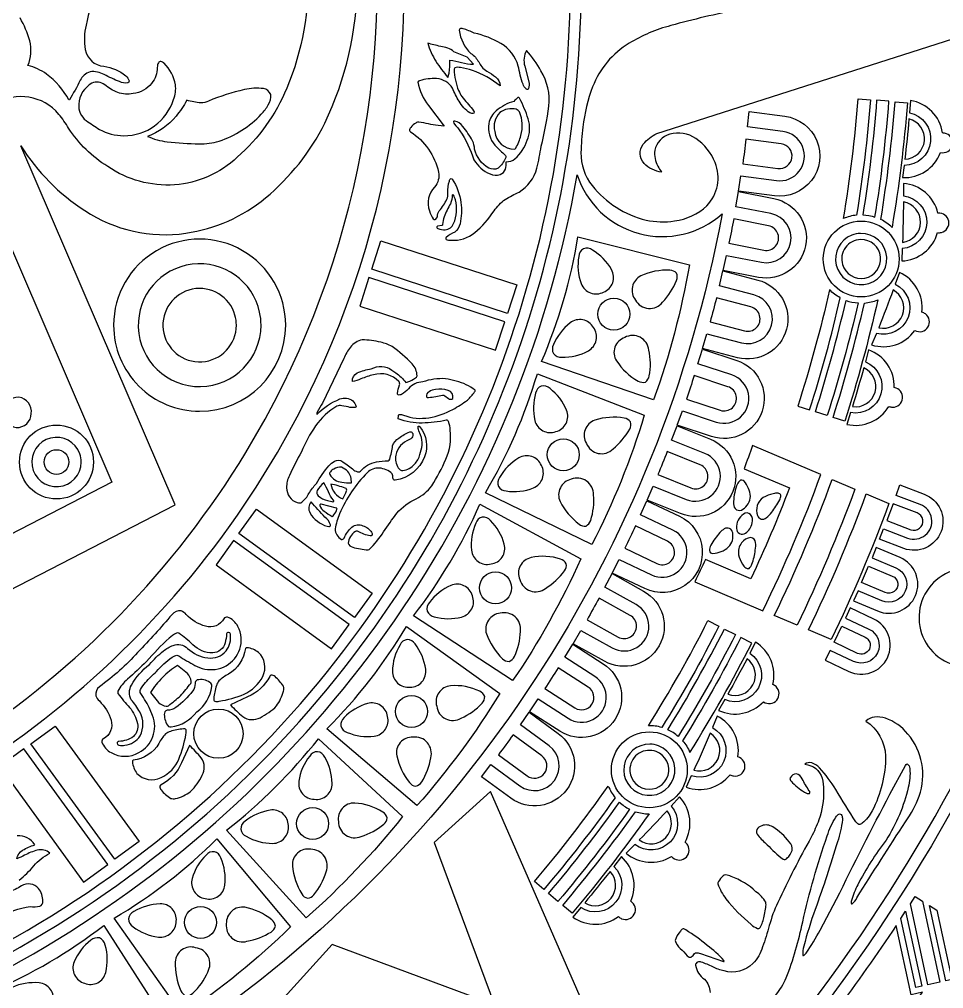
# Model space of a CAD drawing. Extents: x 0.3 to 22.9, y 0.3 to 22.9.
# Drawn here: x 14.371 to 19.057, y 6.487 to 11.402 of the extents above; entities that cross this region are included whole.
import ezdxf

# ---------------------------------------------------------------- set-up
doc = ezdxf.new("R2010")
doc.units = 0
doc.layers.get('0').update_dxf_attribs({"linetype": 'CONTINUOUS'})

msp = doc.modelspace()

# ---------------------------------------------------------------- linework, layer by layer
for points in [[(18.5954, 19.3653, -0.143763), (21.6778, 14.3855, -0.10076), (21.9626, 10.1906, -0.1467), (19.4801, 4.7136, -0.093155), (16.4335, 2.309, -0.142562), (16.3614, 2.2274, -0.193525), (16.3287, 2.1464, -0.051441), (16.2987, 2.121, -0.066621), (16.2842, 2.0441, -0.260987), (16.2061, 1.9742, -0.057372), (16.1421, 1.9675, -0.084149), (16.0935, 1.8105, -0.191144), (15.9667, 1.6981), (16.0993, 1.3986, 0.184586), (21.7462, 7.0046, 0.109103), (22.7293, 11.7434, 0.195614), (19.4611, 19.4742, 0.012746), (19.0472, 19.8667), (18.5954, 19.3653)], [(14.1734, 19.799, -0.166341), (18.6684, 16.4808, -0.161318), (20.1869, 11.2681, -0.187111), (17.721, 5.5541, -0.057832), (16.1693, 4.3047), (16.136, 4.3576, 0.169929), (19.6456, 8.7462, 0.124474), (20.0256, 12.931, 0.158038), (17.6225, 17.6357, 0.12047), (14.1547, 19.7394), (14.1734, 19.799)], [(19.4623, 18.5618, 0.026822), (18.6659, 19.3689), (19.0509, 19.7961, -0.135351), (22.1922, 14.8536, -0.108341), (22.58, 10.0918, -0.151917), (19.7872, 4.1189, -0.102753), (16.1248, 1.4647), (16.0322, 1.6738, 0.149793), (16.15, 1.8122, 0.05182), (16.1837, 1.9198, 0.239739), (16.3162, 1.9955, 0.106319), (16.3465, 2.0946, 0.184726), (16.4089, 2.1998, 0.10006), (16.4698, 2.2716, 0.178747), (21.3492, 7.6664, 0.105118), (22.0969, 12.0133, 0.173398), (19.4623, 18.5618)], [(8.1103, 7.1588, 0.180797), (11.8775, 5.9649, 0.210089), (15.9339, 8.0072, 0.187015), (17.2127, 11.8798, 0.210088), (15.1704, 15.9362, 0.187015), (11.2978, 17.215, 0.209947), (7.2414, 15.1727, 0.173766), (5.9552, 11.5899, 0.230574), (8.1103, 7.1588)], [(8.1447, 7.2027, 0.180797), (11.8746, 6.0205, 0.210158), (15.8909, 8.0427, 0.193671), (17.148, 12.019, 0.203487), (15.1349, 15.8932, 0.193671), (11.1586, 17.1503, 0.203277), (7.2844, 15.1372, 0.173766), (6.011, 11.5899, 0.230574), (8.1447, 7.2027)], [(6.8523, 11.5899, 0.255673), (9.0354, 7.6006, 0.169311), (12.0718, 6.8791, 0.222149), (15.5143, 8.9424, 0.175528), (16.2985, 12.0741, 0.222149), (14.2352, 15.5166, 0.175528), (11.1035, 16.3008, 0.221844), (7.661, 14.2375, 0.149992), (6.8523, 11.5899)], [(9.2037, 7.6581, 0.169722), (12.1732, 7.0295, 0.22833), (15.5195, 9.206, 0.169722), (16.1481, 12.1755, 0.22833), (13.9716, 15.5218, 0.169722), (11.0021, 16.1504, 0.227956), (7.6558, 13.9739, 0.136829), (6.9902, 11.5899, 0.262297), (9.2037, 7.6581)], [(15.834, 11.6535, -0.11007), (15.7272, 11.0525, -0.112709), (15.4761, 10.7023, -0.172282), (15.1585, 10.5624, -0.167722), (14.8192, 10.6553, -0.108919), (14.6208, 10.85, 0.040564), (14.5715, 10.92, 0.86531), (14.1497, 10.6613), (14.8402, 9.0554), (13.2312, 8.2254), (12.668, 9.5538, 0.707001), (12.4378, 9.4562), (13.1063, 7.8797), (15.162, 8.94)], [(18.0176, 11.451, 0.018835), (17.6741, 11.37, 0.073503), (17.4628, 11.2803, 0.165882), (17.2777, 11.0598, 0.059596), (17.2283, 10.8558, 0.029861), (17.2187, 10.7262, 0.17441), (17.2753, 10.5584, 0.162149), (17.5486, 10.3833, 0.087752), (17.6928, 10.3793, 0.157107), (17.8569, 10.4568, 0.299238), (17.8982, 10.675, 0.155051), (17.8008, 10.7981, 0.214321), (17.6688, 10.8187, 0.282944), (17.5929, 10.7375, 0.149503), (17.6082, 10.6572, 0.041468), (17.6274, 10.6272, -0.174867), (17.5385, 10.6711, -0.369593), (17.5345, 10.7686, -0.119941), (17.6038, 10.8229), (20.0237, 11.5995)], [(15.162, 8.94), (14.3794, 10.76, 0.110998), (14.7041, 10.432, 0.184761), (15.2155, 10.3172, 0.137057), (15.6188, 10.496, 0.104635), (15.9198, 10.8752, 0.109898), (16.0853, 11.5911, 0.117347)], [(14.7621, 11.5653, 0.023008), (14.7092, 11.3721, 0.100718), (14.7057, 11.2493, 0.341978), (14.7997, 11.1635)], [(14.7997, 11.1635, -0.148146), (14.9103, 11.1155, -0.169255), (14.9279, 11.0893, -0.383886), (14.9213, 11.0796, -0.15122), (14.8792, 11.0859, -0.030183), (14.8017, 11.1219, 0.15339), (14.7295, 11.1359, 0.199359), (14.6799, 11.0927, -0.022691), (14.625, 10.9937), (14.6221, 10.9938, 0.110253), (14.5089, 11.1241, 0.103181), (14.4147, 11.1673, 0.16824), (14.4236, 11.2927, 0.065761), (14.3753, 11.4086, 0.137367)], [(17.0555, 10.9613, 0.171319), (17.0152, 11.1404, 0.064131), (16.942, 11.2435, 0.184986), (16.9334, 11.164), (16.9544, 11.0842, -0.103046), (16.9525, 11.0508, -0.749057), (16.9403, 11.0488, -0.10917), (16.925, 11.0727, -0.046714), (16.9008, 11.1651, 0.194945), (16.8131, 11.2786, 0.074981), (16.6775, 11.3324, 0.024713), (16.6209, 11.3544, 0.226267), (16.6044, 11.3535, 0.233355), (16.6019, 11.3468, 0.181456), (16.6608, 11.2288, -0.067055), (16.6836, 11.2091, -0.015453), (16.7156, 11.1615, 0.11005), (16.7417, 11.1389, -0.039963), (16.7861, 11.1099, -0.234554), (16.8081, 11.0648, 0.088647), (16.668, 11.1425, 0.044036), (16.608, 11.1572, 0.143171), (16.5798, 11.1556, 0.284701), (16.5755, 11.1483, 0.093947), (16.5984, 11.0405, 0.049103), (16.615, 11.0099, 0.008898), (16.6691, 10.9461), (16.6745, 10.9378, -0.322795), (16.676, 10.9259, -0.245688), (16.6552, 10.9275, -0.108983), (16.6006, 10.9861, -0.032109), (16.567, 11.0521, 0.245933), (16.4867, 11.1011, 0.094256), (16.4006, 11.0904, 0.297563), (16.391, 11.0832, 0.112101), (16.4451, 10.9646), (16.5245, 10.8604), (16.494, 10.8628, -0.008443), (16.3969, 10.881, 0.141007), (16.3818, 10.876, 0.096883), (16.3555, 10.8535, 0.20903), (16.3498, 10.8376, 0.203571), (16.3542, 10.8316, -0.196829), (16.496, 10.6273, -0.237642), (16.4767, 10.5515, 0.306565), (16.4515, 10.4302, 0.088319), (16.4697, 10.3893, 0.620411), (16.486, 10.3927), (16.4909, 10.4011, -0.131546), (16.5003, 10.4313, 0.060717), (16.5387, 10.4897, 0.162154), (16.5431, 10.5214, -0.085754), (16.5513, 10.5818, -0.246408), (16.5603, 10.5947, -0.264885), (16.5657, 10.5911, -0.116361), (16.6095, 10.4724, -0.096005), (16.6054, 10.3651, -0.171118), (16.5783, 10.3228, 0.077127), (16.5355, 10.2956, 0.50221), (16.5352, 10.2858, 0.135461), (16.5596, 10.2817, 0.188116), (16.6804, 10.32, 0.064452), (16.778, 10.4301, -0.085764), (16.8348, 10.4889, -0.032478), (16.9051, 10.5258, 0.193581), (16.9948, 10.6471, 0.028881), (17.0168, 10.7578, 0.030229), (17.0555, 10.9613)], [(16.4831, 11.189, 0.030832), (16.5438, 11.1072), (16.5497, 11.1292, 0.05692), (16.5543, 11.1948, -0.027774), (16.6136, 11.1823, 0.059914), (16.6733, 11.1736), (16.6416, 11.2107, -0.032028), (16.5739, 11.2376, 0.100629), (16.5428, 11.2562, 0.010825), (16.4723, 11.2719, -0.057723), (16.4422, 11.2817, 0.079711), (16.4831, 11.189)], [(15.0888, 11.1876, 0.327244), (15.0765, 11.1818, 0.106558), (15.0705, 11.1581, -0.175188), (15.0421, 11.077, -0.193715), (14.9484, 11.0252, -0.128209), (14.8701, 11.0302, -0.064583), (14.8041, 11.0699, 0.281941), (14.7393, 11.0778, 0.261868), (14.6725, 10.972, 0.267491), (14.71, 10.8885, 0.01805), (14.7779, 10.8437, 0.12545), (14.9006, 10.8117, 0.329083), (15.1528, 10.9956, 0.127771), (15.1629, 11.0699, 0.162711), (15.1051, 11.1789, 0.13571), (15.0888, 11.1876)], [(15.6329, 10.9676, 0.181445), (15.6455, 11.0205, 0.275375), (15.6089, 11.0505, 0.084585), (15.5125, 11.0454, 0.044426), (15.3309, 10.9872, -0.136042), (15.2914, 10.9777, -0.014635), (15.22, 10.9911, -0.045894), (15.1657, 10.9106, -0.137106), (15.0206, 10.8084, 0.069494), (15.1205, 10.7811, 0.02234), (15.2831, 10.7699, 0.08321), (15.3838, 10.7845, 0.125197), (15.5978, 10.9202, 0.059589), (15.6329, 10.9676)], [(16.6761, 10.69, 0.176332), (16.7578, 10.6183, 0.221186), (16.8089, 10.6152, 0.197419), (16.836, 10.6413, 0.086199), (16.8398, 10.6799, 0.199449), (16.8841, 10.6949, 0.133908), (16.9458, 10.7883, 0.1866), (16.9506, 10.8968, 0.048218), (16.907, 11.002, 0.388488), (16.8978, 11.0052, 0.057217), (16.8786, 10.9859, 0.108995), (16.7891, 10.9379, 0.163845), (16.751, 10.8738, 0.209711), (16.7818, 10.7634, 0.027783), (16.8368, 10.712, -0.264903), (16.8359, 10.698, -0.103967), (16.7987, 10.6475, -0.266004), (16.7513, 10.6476, -0.203214), (16.6787, 10.7434, 0.1061), (16.6691, 10.7855, 0.041979), (16.6193, 10.8586, 0.211495), (16.5788, 10.8855, 0.423233), (16.572, 10.8818, 0.208657), (16.5773, 10.8696, -0.058744), (16.6046, 10.837, -0.063429), (16.6761, 10.69)], [(18.6157, 10.4089, 0.077051), (18.5495, 10.3914, 0.022054), (18.6242, 10.9991), (18.6866, 10.9941, -0.021074), (18.6157, 10.4089)], [(18.78, 10.9866), (18.7177, 10.9916, -0.020903), (18.6476, 10.41, -0.070222), (18.7092, 10.399, 0.02092), (18.78, 10.9866)], [(18.7955, 10.3466, 0.074031), (18.7388, 10.3869, 0.021188), (18.8112, 10.9842), (18.8736, 10.9792, -0.022241), (18.7955, 10.3466)], [(18.8566, 10.6614), (18.8486, 10.5991, 0.323934), (19.0414, 10.7267, 0.394068), (19.1007, 10.7605, 0.391967), (19.0711, 10.822, 0.100892), (19.0518, 10.8254, 0.324481), (18.8895, 10.9905), (18.8844, 10.9279, -0.902813), (18.8566, 10.6614)], [(16.8885, 10.7484, 0.057015), (16.9145, 10.8134, 0.163777), (16.9077, 10.9319, 0.176701), (16.8904, 10.9456, 0.226929), (16.807, 10.9285, 0.254814), (16.7811, 10.8328, 0.378211), (16.8814, 10.7436, 0.308831), (16.8885, 10.7484)], [(18.2422, 10.8331), (18.0625, 10.8568), (18.0709, 10.9341), (18.2524, 10.9102, -1), (18.1991, 10.5067), (18.0177, 10.5307), (18.0298, 10.6075), (18.2093, 10.5838, 1.000002), (18.2422, 10.8331)], [(18.8816, 10.8965, -0.00713), (18.8604, 10.6927, 0.870744), (18.8816, 10.8965)], [(18.234, 10.7708), (18.0552, 10.7944, -0.004841), (18.0388, 10.6697), (18.2175, 10.6461, 0.999994), (18.234, 10.7708)], [(12.563, 5.9782, 0.203761), (16.3141, 8.412, 0.105877), (17.1992, 10.6135, 0.541535), (17.934, 10.4155, -0.20063), (15.1992, 6.2414, -0.040231), (14.2982, 5.7322, 0.172832), (14.1945, 5.8955, 0.589399), (13.8388, 5.7363, 0.088153), (13.8498, 5.6154, 0.155303), (13.2452, 5.6014, 0.212616), (13.2641, 5.8346, 0.23538), (13.1508, 5.9542, 0.255777), (13.018, 5.9351, 0.115458), (12.9363, 5.8356, 0.066547), (12.8768, 5.6505, 0.036308), (12.8552, 5.4472, 0.070509), (12.8148, 5.741, 0.092113), (12.742, 5.8868, 0.229801), (12.563, 5.9782)], [(18.8533, 10.5071, -0.902814), (18.8477, 10.2392), (18.845, 10.1764, 0.32448), (19.0266, 10.32, 0.099067), (19.0461, 10.321, 0.933019), (19.0286, 10.4192, 0.323933), (18.8532, 10.5699), (18.8533, 10.5071)], [(18.1335, 10.1697, 1), (18.182, 10.4164), (18.0041, 10.4514), (18.0173, 10.528), (18.197, 10.4927, -0.999999), (18.1185, 10.0934), (17.9389, 10.1287), (17.9558, 10.2046), (18.1335, 10.1697)], [(16.5829, 10.486, 0.0775), (16.5716, 10.51, 0.895843), (16.5658, 10.5103, -0.077236), (16.5575, 10.4667, 0.038027), (16.5248, 10.3995, 0.091496), (16.5173, 10.3617, -0.311326), (16.5136, 10.3558), (16.4908, 10.3532, 0.684089), (16.4936, 10.3406, 0.08725), (16.5303, 10.3348, 0.317049), (16.5729, 10.366, 0.160306), (16.5829, 10.486)], [(18.8489, 10.2707, 0.870743), (18.8532, 10.4755, -0.00713), (18.8489, 10.2707)], [(17.9688, 10.2661), (18.1456, 10.2314, 1.000001), (18.1699, 10.3547), (17.9929, 10.3895, -0.004845), (17.9688, 10.2661)], [(14.8491, 9.8508, 0.414311), (15.2853, 9.4145, 0.413922), (15.7215, 9.8508, 1.000333), (14.8491, 9.8508)], [(17.2035, 10.2981), (17.768, 10.1571, -0.044201), (17.5869, 9.4729), (17.0185, 9.6666, 0.061342), (17.2035, 10.2981)], [(18.592, 10.3075, 0.375589), (18.513, 10.1558, 0.375351), (18.6529, 10.0573, 0.40279), (18.769, 10.195, 0.402349), (18.6359, 10.3164, 0.086855), (18.592, 10.3075)], [(18.6367, 10.2851, 0.494782), (18.5448, 10.158, 0.382319), (18.6573, 10.0895, 0.924562), (18.6367, 10.2851)], [(17.2766, 10.2317, 0.257338), (17.2314, 10.2382, 0.257327), (17.2072, 10.1995, 0.133431), (17.2203, 10.0614, 0.451871), (17.3333, 10.0187, 0.45848), (17.3736, 10.1326, 0.127865), (17.2766, 10.2317)], [(15.5965, 9.8509, 0.053801), (15.5895, 9.9169, 0.387845), (15.2472, 10.1598, 0.387631), (14.9742, 9.8409, 0.984573), (15.5965, 9.8509)], [(17.5221, 10.1008, 0.473755), (17.4947, 9.9782, 0.537075), (17.632, 9.9676, 0.094394), (17.7032, 10.0776, 0.199709), (17.7029, 10.1145, 0.18785), (17.6692, 10.1296, 0.121488), (17.5221, 10.1008)], [(18.0318, 9.7611, 1), (18.0957, 10.0043), (17.9204, 10.0504), (17.9384, 10.1261), (18.1155, 10.0795, -0.999998), (18.0121, 9.6859), (17.835, 9.7325), (17.8567, 9.8072), (18.0318, 9.7611)], [(18.8123, 10.0589, -0.902817), (18.7161, 9.8088), (18.6922, 9.7507, 0.323934), (18.9116, 9.8238, 0.394067), (18.9776, 9.841, 0.391986), (18.965, 9.9081, 0.100884), (18.9473, 9.9164, 0.32448), (18.8335, 10.118), (18.8123, 10.0589)], [(15.4715, 9.851, 0.069447), (15.4644, 9.9018, 0.392143), (15.2481, 10.0333, 0.391847), (15.1005, 9.8276, 0.940061), (15.4715, 9.851)], [(18.3179, 9.4401), (18.3775, 9.4211, 0.021073), (18.5333, 9.9895, -0.077049), (18.4787, 10.0309, -0.022053), (18.3179, 9.4401)], [(18.8014, 10.0293, -0.00713), (18.7279, 9.8381, 0.870741), (18.8014, 10.0293)], [(17.8735, 9.8677), (18.0478, 9.8219, 1.000002), (18.0798, 9.9435), (17.9054, 9.9894, -0.00485), (17.8735, 9.8677)], [(18.4966, 9.3831, 0.021187), (18.6556, 9.9633, 0.074027), (18.7233, 9.9792, -0.02224), (18.5562, 9.3641), (18.4966, 9.3831)], [(18.6236, 9.9634, -0.020919), (18.4668, 9.3926), (18.4072, 9.4116, 0.020903), (18.5624, 9.9765, 0.070231), (18.6236, 9.9634)], [(17.0795, 9.7065, 0.257331), (17.1213, 9.6881, 0.133429), (17.256, 9.7211, 0.451873), (17.282, 9.839, 0.458482), (17.1635, 9.8624, 0.127861), (17.0794, 9.7521, 0.257332), (17.0795, 9.7065)], [(17.5086, 9.5675, 0.199704), (17.5452, 9.5625, 0.18867), (17.565, 9.5937, 0.105133), (17.5627, 9.7247, 0.537076), (17.4404, 9.7882, 0.492785), (17.3989, 9.6697, 0.121495), (17.5086, 9.5675)], [(16.536, 9.3689, -0.048281), (16.4133, 9.3547, -0.094574), (16.2923, 9.3755), (16.2929, 9.3914, -0.234771), (16.2961, 9.3982, -0.140286), (16.3196, 9.394, 0.131109), (16.4477, 9.3817, 0.08002), (16.5689, 9.4238, 0.035272), (16.6428, 9.4707, 0.046287), (16.6796, 9.512, 0.257406), (16.683, 9.5209, 0.112465), (16.5861, 9.5661, 0.044503), (16.5314, 9.5793, 0.098628), (16.4168, 9.5629, 0.224137), (16.3437, 9.5285, -0.106302), (16.3089, 9.4994, -0.180589), (16.2923, 9.4972, -0.371645), (16.2876, 9.5051, -0.044388), (16.2988, 9.5476, 0.241956), (16.2955, 9.5651, 0.280209), (16.1667, 9.5992, 0.048187), (16.1032, 9.5781, -0.068927), (16.0597, 9.5656, -0.288376), (16.0847, 9.6087, -0.063067), (16.1549, 9.6296, -0.274973), (16.2604, 9.6235), (16.2804, 9.61, -0.051327), (16.3314, 9.561, 0.165263), (16.3415, 9.5631, 0.060123), (16.3792, 9.5835, 0.187214), (16.3875, 9.5934, 0.188424), (16.3625, 9.6544, 0.046701), (16.2607, 9.743, 0.064086), (16.2039, 9.7642, 0.049538), (16.1099, 9.7765, 0.183757), (16.05, 9.7391, 0.062015), (16.016, 9.6817), (15.9087, 9.4562, 0.037102), (15.8813, 9.4094, 0.223324), (15.88, 9.3984, -0.103478), (15.9964, 9.4767, -0.277432), (16.0615, 9.4665, -0.113349), (16.0785, 9.439, -0.246339), (16.0739, 9.4337, -0.126287), (16.0375, 9.4365), (16.0062, 9.4422, 0.136658), (15.9807, 9.4397, 0.111457), (15.873, 9.3398, 0.051095), (15.8014, 9.2085, 0.019903), (15.7403, 9.0889, 0.126852), (15.7262, 9.0267, 0.322962), (15.7801, 8.9509, 0.215849), (15.8035, 8.9532, 0.115408), (15.8392, 8.9978, -0.042361), (15.877, 9.0479, -0.045414), (15.9409, 9.138, -0.089028), (15.9694, 9.1607, -0.301727), (16.0116, 9.1587, -0.010787), (16.0673, 9.1164, 0.143359), (16.0917, 9.1065, 0.220901), (16.1006, 9.1103, -0.171735), (16.1812, 9.1575, -0.055481), (16.2411, 9.1622, 0.268717), (16.249, 9.1719, 0.039417), (16.2638, 9.2394, -0.17437), (16.295, 9.2784, -0.059418), (16.3506, 9.3104, -0.542136), (16.3662, 9.2916, -0.265828), (16.3491, 9.2704, 0.270094), (16.2798, 9.1916, 0.191336), (16.2918, 9.1276, 0.272), (16.3156, 9.1133, 0.189011), (16.3744, 9.1459, 0.139339), (16.4021, 9.1946, 0.047724), (16.4138, 9.2426, 0.116613), (16.4048, 9.2943), (16.3973, 9.3157, -0.136328), (16.3932, 9.3383), (16.3945, 9.3393, -0.249741), (16.4019, 9.3347, -0.268424), (16.4257, 9.1837, -0.271036), (16.2765, 9.0648, -0.458491), (16.2654, 9.0763, 0.124646), (16.2621, 9.0972, 0.171762), (16.1961, 9.126, 0.218042), (16.1356, 9.103, 0.095972), (15.9948, 8.894, 0.056102), (15.9722, 8.818, 0.273244), (16.0039, 8.7647, 0.37118), (16.0175, 8.771, -0.116142), (16.0572, 8.8263, -0.303917), (16.1127, 8.8333, -0.186399), (16.1574, 8.8008, -0.222409), (16.1594, 8.7865, -0.335219), (16.1497, 8.7821, -0.080976), (16.0889, 8.8047, 0.264546), (16.0747, 8.8042, 0.230401), (16.0377, 8.745, 0.255311), (16.0614, 8.7251, 0.056203), (16.1394, 8.7113), (16.1444, 8.7134, 0.059208), (16.218, 8.8024, -0.018636), (16.2847, 8.8978, -0.093644), (16.3829, 8.971, 0.117308), (16.4624, 9.0364, 0.032919), (16.5338, 9.1708, 0.140079), (16.5553, 9.3187, 0.101085), (16.5472, 9.3616, 0.344547), (16.536, 9.3689)], [(17.9047, 9.3598, 1), (17.9838, 9.5984), (17.8117, 9.6555), (17.8344, 9.7298), (18.0082, 9.6723, -0.999999), (17.8803, 9.286), (17.7065, 9.3435), (17.7328, 9.4167), (17.9047, 9.3598)], [(18.6607, 9.6647, -0.902814), (18.5857, 9.4075), (18.5667, 9.3476, 0.324481), (18.7794, 9.4391, 0.099062), (18.7985, 9.4349, 0.933014), (18.8071, 9.5343, 0.323934), (18.677, 9.7254), (18.6607, 9.6647)], [(18.6524, 9.6343, -0.00713), (18.595, 9.4377, 0.870744), (18.6524, 9.6343)], [(16.7348, 9.0015, 0.061341), (16.9975, 9.6049), (17.5398, 9.3942, -0.044201), (17.2744, 8.7381), (16.7348, 9.0015)], [(17.964, 9.5388), (17.7928, 9.5955, -0.004846), (17.7534, 9.4761), (17.9245, 9.4194, 1.000002), (17.964, 9.5388)], [(16.9845, 9.368, 0.451873), (17.0913, 9.3114, 0.458479), (17.1455, 9.4194, 0.127863), (17.0616, 9.5299, 0.257331), (17.0176, 9.5419, 0.257332), (16.9888, 9.5066, 0.127859), (16.9845, 9.368)], [(16.4462, 9.4842, 0.045908), (16.5171, 9.4966, -0.137568), (16.5292, 9.4933), (16.5478, 9.4787, 0.394734), (16.5682, 9.479, 0.404487), (16.5446, 9.5203, 0.115104), (16.4815, 9.5255, 0.104311), (16.4488, 9.5134, 0.350763), (16.4359, 9.4881, 0.266256), (16.4462, 9.4842)], [(14.3686, 9.4857, 0.417872), (14.2925, 9.4154, 0.409467), (14.3558, 9.3319, 0.417874), (14.4319, 9.4022, 0.409461), (14.3686, 9.4857)], [(17.2888, 9.3691, 0.473756), (17.2463, 9.251, 0.537075), (17.3812, 9.2232, 0.09439), (17.4656, 9.3234, 0.199701), (17.47, 9.3601, 0.187852), (17.4384, 9.3793, 0.121488), (17.2888, 9.3691)], [(17.8756, 9.2725, -0.999999), (17.7236, 8.8951), (17.5538, 8.9634), (17.5846, 9.0348), (17.7526, 8.9672, 1.000002), (17.8465, 9.2004), (17.6784, 9.2681), (17.7057, 9.3409), (17.8756, 9.2725)], [(14.6847, 9.157, 0.083392), (14.6778, 9.1979, 0.388779), (14.5292, 9.2784, 0.388553), (14.436, 9.1373, 0.924607), (14.6847, 9.157)], [(17.8497, 8.6629, -0.004577), (17.7956, 8.5501), (18.1412, 8.4031, 0.026065), (18.4345, 9.0935), (18.0888, 9.2404, -0.004577), (18.0452, 9.1231), (18.2755, 9.0252, -0.017659), (18.08, 8.565), (17.8497, 8.6629)], [(17.8231, 9.1421), (17.6558, 9.2095, -0.004845), (17.6089, 9.0928), (17.7761, 9.0255, 1.000002), (17.8231, 9.1421)], [(16.8059, 9.0788, 0.257331), (16.8003, 9.0335, 0.257334), (16.8395, 9.01, 0.13343), (16.9773, 9.0258, 0.451871), (17.0178, 9.1396, 0.458478), (16.9032, 9.1776, 0.127867), (16.8059, 9.0788)], [(16.0068, 9.0546, 0.020851), (16.0544, 9.0507, 0.201005), (16.0364, 9.1083, 0.093584), (16.0048, 9.13, 0.200455), (15.9654, 9.1212, 0.090998), (15.948, 9.1076, 0.325913), (15.945, 9.0935, 0.246432), (16.0068, 9.0546)], [(15.9554, 8.9562, 0.26251), (15.966, 8.957, 0.309165), (15.964, 8.9637, -0.091077), (15.938, 9.0062, 0.062338), (15.9143, 9.0507, 0.092777), (15.8813, 9.0123, 0.340414), (15.8868, 8.9855, 0.125696), (15.9341, 8.962), (15.9554, 8.9562)], [(15.9498, 9.0442, 0.105488), (15.9706, 8.9994, 0.112635), (16.0105, 8.9705, 0.054488), (16.0305, 9.0102, 0.51275), (16.0235, 9.0236, 0.064386), (15.9498, 9.0442)], [(17.1126, 8.9569, 0.109915), (17.2087, 8.8418, 0.199707), (17.2443, 8.8322, 0.188675), (17.2678, 8.8607, 0.105133), (17.2819, 8.9909, 0.537076), (17.1686, 9.0693, 0.473761), (17.1126, 8.9569)], [(18.0777, 8.9827, 0.159795), (18.0459, 9.0591, 0.455076), (18.0221, 9.0604, 0.096789), (18.0077, 9.0362, 0.090714), (17.9926, 8.9444, 0.67694), (18.04, 8.918, 0.246162), (18.0777, 8.9827)], [(18.1988, 8.3787, 0.025818), (18.4921, 9.069), (18.6073, 9.02, -0.025389), (18.3141, 8.3297), (18.1988, 8.3787)], [(18.1132, 8.8854, 0.533556), (18.1583, 8.8741, 0.081231), (18.1856, 8.9021, 0.04214), (18.2261, 8.9644, 0.135597), (18.2317, 8.989, 0.319464), (18.2178, 8.9984, 0.071659), (18.1928, 8.9962, 0.075397), (18.143, 8.9764, 0.338393), (18.1132, 8.8854)], [(18.7801, 8.9466, -0.02475), (18.4869, 8.2562), (18.3717, 8.3052, 0.025184), (18.6649, 8.9956), (18.7801, 8.9466)], [(18.9389, 8.9412), (18.8163, 8.9874), (18.8348, 9.0404), (18.9587, 8.9938, -0.999999), (18.855, 8.7187), (18.7313, 8.7653), (18.7524, 8.8174), (18.8748, 8.7712, 1.000001), (18.9389, 8.9412)], [(15.9208, 8.8777, -0.015292), (15.8509, 8.9551, 0.330017), (15.8449, 8.8983, 0.192946), (15.9323, 8.8309), (15.9407, 8.83, 0.470998), (15.9487, 8.8377, 0.168417), (15.9208, 8.8777)], [(17.5427, 8.5148), (17.3775, 8.5936), (17.4128, 8.663), (17.5762, 8.5849, 1), (17.6846, 8.8118), (17.521, 8.8899), (17.5528, 8.9609), (17.7181, 8.882, -1.000001), (17.5427, 8.5148)], [(15.9784, 8.9233), (15.9015, 8.9437, 0.577396), (15.8945, 8.936, 0.177031), (15.9165, 8.9077, 0.044468), (15.957, 8.8806, 0.29486), (15.9662, 8.8886, 0.088744), (15.9815, 8.9183, 0.560099), (15.9784, 8.9233)], [(16.8723, 8.0483), (16.3699, 8.3772, 0.061341), (16.7062, 8.9429), (17.2179, 8.6659, -0.044201), (16.8723, 8.0483)], [(18.0427, 8.8928, 0.270851), (18.0071, 8.8201, 0.599162), (18.0525, 8.7958, 0.201829), (18.0868, 8.8477, 0.24139), (18.0788, 8.891, 0.364439), (18.0427, 8.8928)], [(18.8908, 8.8137, 1.000002), (18.9228, 8.8987), (18.8009, 8.9447), (18.769, 8.8596), (18.8908, 8.8137)], [(16.6852, 8.8465, 0.133429), (16.6637, 8.7095, 0.451872), (16.7625, 8.64, 0.458481), (16.8298, 8.7403, 0.127863), (16.7605, 8.8605, 0.25733), (16.7183, 8.878, 0.257317), (16.6852, 8.8465)], [(17.6033, 8.6416, 1.000001), (17.6575, 8.7551), (17.4948, 8.8328, -0.004845), (17.4407, 8.7193), (17.6033, 8.6416)], [(17.9877, 8.7972, 0.556418), (17.9444, 8.8177, 0.049373), (17.9229, 8.7992, 0.050124), (17.8773, 8.7353, 0.120577), (17.8696, 8.7086, 0.44553), (17.8874, 8.6934, 0.174827), (17.9665, 8.726, 0.250456), (17.9877, 8.7972)], [(18.1025, 8.7104, 0.085219), (18.1038, 8.7485, 0.354921), (18.0795, 8.7742, 0.229006), (18.0329, 8.7463, 0.207969), (18.0174, 8.6864, 0.066574), (18.0379, 8.6388, 0.089818), (18.054, 8.6204, 0.296564), (18.0708, 8.6177, 0.112666), (18.0851, 8.6389, 0.064588), (18.1025, 8.7104)], [(18.8147, 8.6207, -1), (18.7439, 8.4534), (18.6233, 8.5044), (18.6002, 8.4532), (18.7221, 8.4016, 0.999998), (18.8365, 8.6724), (18.7147, 8.7239), (18.6941, 8.6716), (18.8147, 8.6207)], [(16.9087, 8.5607, 0.537076), (17.0391, 8.5162, 0.094396), (17.1354, 8.605, 0.199702), (17.1443, 8.6409, 0.187851), (17.1153, 8.6639, 0.137175), (16.9657, 8.6725, 0.47376), (16.9087, 8.5607)], [(18.797, 8.5789, -1.000003), (18.7616, 8.4952), (18.6416, 8.5459), (18.677, 8.6296), (18.797, 8.5789)], [(19.3591, 8.5449, 2.509347), (19.3684, 8.2011, 0.398566), (19.3591, 8.5449)], [(17.3383, 8.1466), (17.1784, 8.2357), (17.2179, 8.3026), (17.3761, 8.2145, 1.000002), (17.4985, 8.4341), (17.3402, 8.5224), (17.3764, 8.5912), (17.5364, 8.502, -0.999999), (17.3383, 8.1466)], [(16.4502, 8.445, 0.257334), (16.439, 8.4007, 0.257328), (16.4749, 8.3725, 0.133428), (16.6136, 8.371, 0.451876), (16.6681, 8.4787, 0.458482), (16.5591, 8.5309, 0.127865), (16.4502, 8.445)], [(17.4067, 8.2694, 1.000001), (17.4679, 8.3792), (17.3104, 8.467, -0.004844), (17.2493, 8.3571), (17.4067, 8.2694)], [(18.6787, 8.3098, -0.999999), (18.6007, 8.1457), (18.4824, 8.2019), (18.4571, 8.1518), (18.5766, 8.095, 1), (18.7028, 8.3605), (18.5833, 8.4173), (18.5605, 8.3659), (18.6787, 8.3098)], [(15.4959, 8.2655, 0.094944), (15.4794, 8.3229, 0.189118), (15.426, 8.3706, 0.317213), (15.4088, 8.3623, -0.351048), (15.3149, 8.3243, -0.143605), (15.2177, 8.384, 0.125863), (15.1909, 8.4018, 0.272511), (15.1453, 8.3837, -0.016743), (14.971, 8.1909, -0.053343), (14.7774, 8.0175, 0.29095), (14.7592, 7.972, 0.112464), (14.7768, 7.9451, -0.126173), (14.836, 7.8477, -0.36912), (14.7976, 7.7539, 0.330571), (14.7892, 7.7368, 0.182033), (14.8367, 7.6831, 0.262899), (14.9769, 7.6834, 0.384733), (15.0467, 7.8719), (15.0352, 7.9007, 0.041467), (14.9866, 7.9826, -0.253293), (14.9863, 8.0028, -0.075616), (15.0106, 8.0391, -0.025788), (15.0668, 8.0947, -0.054925), (15.1453, 8.1677), (15.1591, 8.1747, -0.253283), (15.1792, 8.1744, 0.024958), (15.2609, 8.1254, 0.160026), (15.3648, 8.1056, 0.396718), (15.4959, 8.2655)], [(16.7392, 8.2856, 0.109918), (16.8201, 8.1594, 0.199705), (16.8543, 8.1454, 0.188671), (16.8812, 8.1707, 0.105132), (16.9115, 8.2982, 0.537076), (16.8088, 8.3901, 0.47376), (16.7392, 8.2856)], [(16.3869, 7.4143), (15.9297, 7.8036, 0.061341), (16.3343, 8.3227), (16.8072, 7.9838, -0.0442), (16.3869, 7.4143)], [(17.5607, 7.8199, 0.022054), (17.8623, 8.3527), (17.918, 8.3242, -0.021073), (17.6286, 7.8107, 0.07705), (17.5607, 7.8199)], [(17.9458, 8.31), (18.0015, 8.2816, -0.020919), (17.7111, 7.7658, 0.070223), (17.6585, 7.7995, 0.020903), (17.9458, 8.31)], [(18.6592, 8.2688, -0.999999), (18.6202, 8.1867), (18.5025, 8.2426), (18.5416, 8.3247), (18.6592, 8.2688)], [(14.9835, 7.7685, 0.244748), (14.9823, 7.8893, 0.064807), (14.9382, 7.9512, -0.253099), (14.9399, 8.0257, -0.099501), (15.0313, 8.1303, -0.049994), (15.1015, 8.1992, -0.06674), (15.1508, 8.2272, -0.298438), (15.2243, 8.2119, 0.154187), (15.3266, 8.1634, 0.255851), (15.419, 8.1986, 0.195572), (15.4415, 8.2839, 0.902045), (15.4219, 8.2848, -0.046242), (15.4145, 8.2406, -0.321529), (15.3515, 8.1886, -0.192737), (15.2504, 8.2303, 0.037511), (15.1795, 8.2896, 0.22417), (15.168, 8.2896, 0.07229), (15.1301, 8.2635, 0.027536), (15.0161, 8.1457, -0.012304), (14.9196, 8.0556, 0.104482), (14.8714, 7.9943, 0.23377), (14.8714, 7.9828, 0.023227), (14.9304, 7.9117, -0.115379), (14.9702, 7.8316, -0.272868), (14.9494, 7.7643, -0.152799), (14.8751, 7.7405, 0.902069), (14.8758, 7.7209, 0.098816), (14.9068, 7.7214, 0.23771), (14.9835, 7.7685)], [(18.0293, 8.2674, -0.021187), (17.7339, 7.7433, -0.074032), (17.7708, 7.6844, 0.02224), (18.085, 8.2389), (18.0293, 8.2674)], [(15.3834, 8.0472, 0.12476), (15.3704, 8.0231, 0.06002), (15.3572, 7.9573, 0.267247), (15.3617, 7.9438, 0.107632), (15.385, 7.9441, 0.064097), (15.5103, 7.9798, 0.172779), (15.605, 8.0694, 0.33281), (15.5838, 8.1915, 0.132033), (15.5257, 8.2152, 0.311741), (15.5171, 8.2118, -0.234932), (15.4313, 8.0809, 0.081148), (15.3834, 8.0472)], [(16.3777, 8.2341, 0.257336), (16.3381, 8.2567, 0.25733), (16.3014, 8.2297, 0.133429), (16.2628, 8.0964, 0.451873), (16.3521, 8.0151, 0.458479), (16.4314, 8.1062, 0.127865), (16.3777, 8.2341)], [(17.1112, 7.7919), (16.9572, 7.8909), (17.0008, 7.9553), (17.1532, 7.8573, 1), (17.2891, 8.0689), (17.1366, 8.1669), (17.1771, 8.2333), (17.3312, 8.1343, -0.999998), (17.1112, 7.7919)], [(18.0754, 8.1874, -0.902815), (17.9477, 7.9518), (17.9165, 7.8973, 0.323934), (18.1435, 7.9414, 0.394067), (18.2112, 7.95, 0.391957), (18.2074, 8.0181, 0.100901), (18.1909, 8.0286, 0.324479), (18.1041, 8.2433), (18.0754, 8.1874)], [(17.9632, 7.9793, 0.870744), (18.0608, 8.1594, -0.007128), (17.9632, 7.9793)], [(15.1729, 8.1253, 0.058566), (15.0971, 8.0642, 0.0464), (15.0357, 7.9887), (15.0765, 7.9373, 0.129572), (15.1162, 7.9184, 0.21305), (15.1266, 7.921, 0.01095), (15.1891, 7.9718, 0.007111), (15.2402, 8.0341, 0.206338), (15.2428, 8.0445, 0.140024), (15.2241, 8.0843), (15.1729, 8.1253)], [(17.2552, 8.016), (17.1034, 8.1135, -0.004845), (17.0356, 8.0077), (17.1872, 7.9102, 0.999991), (17.2552, 8.016)], [(15.5037, 7.8668, 0.159023), (15.5488, 7.8504, 0.11826), (15.5917, 7.8604, 0.077638), (15.6751, 7.9198, 0.083813), (15.7106, 7.9952, 0.154356), (15.7098, 8.0195, 0.088243), (15.6676, 8.0685, 0.253696), (15.6477, 8.0752, 0.206204), (15.6409, 8.0686, -0.159943), (15.5288, 7.9654), (15.4415, 7.9257, 0.034915), (15.5037, 7.8668)], [(15.2733, 8.0516, 0.314825), (15.2626, 8.0336, -0.166998), (15.2494, 7.9952, -0.061937), (15.1654, 7.9116, -0.140493), (15.1206, 7.8978, 0.357512), (15.1063, 7.8768, 0.176302), (15.1272, 7.816, 0.190512), (15.1412, 7.8141, 0.207899), (15.2703, 7.8902, 0.207902), (15.3471, 8.019, 0.402661), (15.3371, 8.0392, 0.209996), (15.2733, 8.0516)], [(16.4872, 7.9181, 0.537076), (16.611, 7.8576, 0.094395), (16.7177, 7.9337, 0.199706), (16.731, 7.9681, 0.187853), (16.7052, 7.9946, 0.137174), (16.5578, 8.0219, 0.473763), (16.4872, 7.9181)], [(16.0179, 7.8608, 0.257331), (16.0012, 7.8183, 0.257332), (16.0333, 7.7858, 0.133428), (16.1707, 7.7669, 0.451873), (16.2382, 7.867, 0.458479), (16.1367, 7.9323, 0.127865), (16.0179, 7.8608)], [(16.8622, 7.4523), (16.7148, 7.5607), (16.7624, 7.6222), (16.9083, 7.5149, 0.999999), (17.0572, 7.7175), (16.9112, 7.8249), (16.9557, 7.8886), (17.1033, 7.7801, -0.999999), (16.8622, 7.4523)], [(17.9926, 7.5648, 0.933015), (18.014, 7.6622, 0.323935), (17.9096, 7.8686), (17.8857, 7.8105, -0.902815), (17.778, 7.5652), (17.7514, 7.5082, 0.32448), (17.9742, 7.5714, 0.100872), (17.9926, 7.5648)], [(18.2026, 6.4504, 0.082232), (18.2591, 6.541, 0.042666), (18.3426, 6.8248, -0.026573), (18.4666, 7.2613, -0.054253), (18.5109, 7.3559, -0.176236), (18.5287, 7.3721, -0.385245), (18.5421, 7.3605, -0.107875), (18.544, 7.3426, -0.042501), (18.5196, 7.2314, -0.013694), (18.4059, 6.8879, 0.023718), (18.3482, 6.7013, 0.094222), (18.3432, 6.6573, 0.388339), (18.3463, 6.6544, 0.160293), (18.3601, 6.6666, 0.028878), (18.4312, 6.7834), (18.5142, 6.9393, -0.008336), (18.7853, 7.4723), (18.8643, 7.6177, -0.209634), (18.873, 7.6269, -0.184516), (18.886, 7.6019, -0.076202), (18.8781, 7.5069, -0.081611), (18.7656, 7.2391, 0.043415), (18.6219, 7.0134, 0.052242), (18.5902, 6.9329, 0.161258), (18.5896, 6.9171), (18.5931, 6.9164, 0.116784), (18.6178, 6.9472, -0.005436), (18.8642, 7.3326, 0.058972), (18.9334, 7.4626, 0.264132), (18.8765, 7.7776, 0.137249), (18.7617, 7.8576, 0.11396), (18.7067, 7.8638, 0.165521), (18.6629, 7.8429, -0.238952), (18.7632, 7.6658, -0.11866), (18.6951, 7.3879, -0.10152), (18.6447, 7.3255, -0.239963), (18.6268, 7.3194, -0.114203), (18.6123, 7.3331, -0.011733), (18.5111, 7.4959, 0.050363), (18.428, 7.6056, 0.13091), (18.3888, 7.6311, 0.266826), (18.3542, 7.624, -0.314284), (18.4409, 7.5529, -0.077927), (18.4488, 7.4934, -0.094001), (18.4246, 7.342, -0.032875), (18.386, 7.2548, 0.016915), (18.2162, 6.923, 0.046284), (18.1734, 6.8059, -0.01161), (18.1397, 6.6977, -0.115588), (18.0907, 6.6137, -0.264303), (17.9441, 6.5759, -0.055378), (17.887, 6.5967, 0.031172), (17.8284, 6.621, 0.160633), (17.8099, 6.6212, 0.325645), (17.7996, 6.6047, 0.207746), (17.8451, 6.5337, -0.177597), (17.8732, 6.4673, -0.040686)], [(14.9442, 7.6363, 0.132029), (14.9676, 7.5781, 0.327317), (15.0896, 7.5564, 0.189097), (15.1796, 7.6507, 0.05321), (15.2159, 7.7757, 0.107643), (15.2163, 7.7991, 0.267213), (15.2028, 7.8036, 0.060023), (15.137, 7.7908, 0.124765), (15.1128, 7.7779, 0.081152), (15.0789, 7.7301, -0.234934), (14.9476, 7.645, 0.311738), (14.9442, 7.6363)], [(16.9455, 7.5655, 0.999997), (17.02, 7.6668), (16.8747, 7.7737, -0.004844), (16.8003, 7.6723), (16.9455, 7.5655)], [(17.7911, 7.5938, 0.870744), (17.8735, 7.7814, -0.007129), (17.7911, 7.5938)], [(15.2389, 7.4856, 0.095371), (15.2986, 7.5687, 0.100448), (15.3088, 7.6116, 0.172311), (15.2927, 7.6568, 0.034921), (15.2341, 7.7192), (15.194, 7.6321, -0.179768), (15.0903, 7.5205, 0.206198), (15.0836, 7.5136, 0.253697), (15.0902, 7.4938, 0.088243), (15.139, 7.4513, 0.129187), (15.1633, 7.4504, 0.108724), (15.2389, 7.4856)], [(16.3142, 7.3585, -0.044201), (15.8259, 6.8462), (15.4211, 7.2897, 0.061341), (15.8875, 7.754), (16.3142, 7.3585)], [(16.3812, 7.5129, 0.188674), (16.4111, 7.5347, 0.105134), (16.4571, 7.6573, 0.537076), (16.3668, 7.7614, 0.492786), (16.2846, 7.6664, 0.109911), (16.349, 7.5311, 0.199704), (16.3812, 7.5129)], [(17.5284, 7.4716, 0.40279), (17.6883, 7.5545, 0.402349), (17.6118, 7.7175, 0.086971), (17.5679, 7.7261, 0.874548), (17.5284, 7.4716)], [(15.8432, 7.6658, 0.133428), (15.7882, 7.5385, 0.451873), (15.8667, 7.4466, 0.45848), (15.9568, 7.527, 0.127861), (15.9196, 7.6606, 0.257337), (15.8831, 7.6881, 0.257322), (15.8432, 7.6658)], [(17.6006, 7.6883, 0.494771), (17.4671, 7.6061, 0.38232), (17.5448, 7.4997, 0.924558), (17.6006, 7.6883)], [(18.3769, 7.4766, 0.403892), (18.3763, 7.4897, -0.0462), (18.3405, 7.5502, 0.240412), (18.3109, 7.5759, 0.238733), (18.2802, 7.5573, 0.200861), (18.2784, 7.5462, 0.086355), (18.2912, 7.5309, 0.07831), (18.3616, 7.4781, 0.237236), (18.3769, 7.4766)], [(16.9827, 7.0296, 0.022054), (17.3573, 7.5139, 0.077051), (17.392, 7.4548, -0.021073), (17.0305, 6.9893), (16.9827, 7.0296)], [(16.0716, 7.4276, 0.473757), (15.9886, 7.3334, 0.537075), (16.1038, 7.2579, 0.094396), (16.2192, 7.32, 0.199705), (16.2367, 7.3525, 0.187856), (16.2144, 7.3819, 0.121488), (16.0716, 7.4276)], [(17.1021, 6.9288), (17.0543, 6.9691, 0.020903), (17.4139, 7.4316, 0.07022), (17.4653, 7.3961, -0.020919), (17.1021, 6.9288)], [(17.4474, 7.1733, 0.323934), (17.678, 7.1569, 0.394066), (17.7456, 7.1476, 0.391961), (17.7596, 7.2144, 0.100908), (17.7464, 7.2288, 0.324478), (17.7185, 7.4586), (17.6762, 7.4121, -0.902816), (17.4917, 7.2178), (17.4474, 7.1733)], [(15.5216, 7.2591, 0.133427), (15.6555, 7.223, 0.451873), (15.7351, 7.3139, 0.458478), (15.6426, 7.3915, 0.127863), (15.5157, 7.3353, 0.257337), (15.4938, 7.2953, 0.257317), (15.5216, 7.2591)], [(17.1738, 6.8683), (17.126, 6.9086, 0.021187), (17.4949, 7.3838, 0.07403), (17.5635, 7.3726, -0.022241), (17.1738, 6.8683)], [(17.5138, 7.2404, 0.870744), (17.6549, 7.3889, -0.007129), (17.5138, 7.2404)], [(18.2894, 7.1873, 0.231182), (18.2747, 7.2308, 0.081392), (18.1914, 7.3064, 0.2282), (18.1356, 7.3128, 0.161981), (18.1095, 7.2928, 0.271512), (18.1167, 7.2632, 0.04609), (18.1625, 7.2164, 0.022803), (18.2431, 7.1422, 0.428796), (18.2633, 7.1489, 0.127804), (18.2894, 7.1873)], [(14.3696, 7.0359, 0.060073), (14.4439, 7.1096, -0.087887), (14.5258, 7.1728, 0.253013), (14.4624, 7.1888, 0.054412), (14.3982, 7.163, -0.037298), (14.3581, 7.1453, -0.236021), (14.3878, 7.1885, -0.04307), (14.4492, 7.2159, 0.295392), (14.3608, 7.2607, 0.135504)], [(15.1981, 6.3528), (14.8521, 6.8436, 0.061341), (15.373, 7.2458), (15.7468, 6.7999, -0.044201), (15.1981, 6.3528)], [(15.318, 7.1638, 0.13343), (15.2475, 7.0444, 0.451873), (15.3138, 6.9434, 0.458482), (15.4133, 7.0119, 0.127864), (15.3931, 7.1491, 0.257331), (15.3603, 7.1809, 0.257312), (15.318, 7.1638)], [(15.8494, 7.193, 0.492784), (15.756, 7.1091, 0.109916), (15.8029, 6.9667, 0.199704), (15.8326, 6.9447, 0.188671), (15.8649, 6.9625, 0.105132), (15.926, 7.0785, 0.537076), (15.8494, 7.193)], [(17.4707, 6.9295, 0.323934), (17.4236, 7.1558), (17.3854, 7.106, -0.902816), (17.2176, 6.8971), (17.1772, 6.849, 0.324479), (17.4087, 6.8521, 0.099066), (17.4247, 6.8409, 0.933011), (17.4707, 6.9295)], [(17.2377, 6.9213, 0.870744), (17.366, 7.081, -0.00713), (17.2377, 6.9213)], [(18.1132, 6.7918, 0.404808), (18.1267, 6.797, 0.087051), (18.1474, 6.8534), (18.1554, 6.8979, 0.084394), (18.1558, 6.9248, 0.094892), (18.1057, 6.978, 0.097095), (17.9805, 7.0556, 0.055059), (17.9517, 7.063, 0.179916), (17.9393, 7.058, 0.103661), (17.9153, 7.029, 0.165119), (17.9124, 7.0173, 0.073784), (17.9536, 6.9411, 0.044667), (18.0815, 6.8113, 0.075558), (18.1132, 6.7918)], [(14.2675, 6.8439, -0.117896), (14.4264, 6.9024, 0.055189), (14.4752, 6.9041, 0.317356), (14.4902, 6.9295, 0.167929), (14.4687, 6.9946, 0.347533), (14.382, 7.0081, -0.114075), (14.3159, 6.9788, -0.580392)], [(14.9479, 6.8006, 0.133429), (15.0763, 6.7481, 0.451873), (15.1667, 6.8282, 0.458481), (15.0845, 6.9168, 0.127861), (14.9517, 6.877, 0.257334), (14.9249, 6.84, 0.257341), (14.9479, 6.8006)], [(15.5147, 6.8988, 0.473756), (15.4206, 6.8158, 0.537076), (15.5254, 6.7265, 0.094397), (15.6476, 6.7736, 0.19971), (15.6691, 6.8037, 0.18785), (15.6507, 6.8357, 0.121485), (15.5147, 6.8988)], [(14.7989, 6.806), (15.1138, 6.3168, -0.044201), (14.5134, 5.942), (14.2317, 6.4723, 0.061341), (14.7989, 6.806)], [(17.858, 6.706, 0.029902), (17.7504, 6.7842, 0.142569), (17.736, 6.79, 0.106196), (17.7227, 6.7783, 0.090025), (17.6956, 6.7312, 0.126172), (17.7222, 6.6901, -0.028696), (17.7578, 6.6534, 0.350296), (17.7779, 6.6465, 0.070289), (17.7947, 6.6645), (17.7987, 6.6672, -0.132974), (17.825, 6.6652), (17.9409, 6.6243), (17.9451, 6.6248), (17.9437, 6.6291, 0.050169), (17.858, 6.706)], [(18.9493, 6.4679), (18.892, 6.4556), (18.8164, 6.8061, -0.015198), (18.5109, 6.3741), (18.5934, 5.9913, 0.016538), (18.9493, 6.4679)], [(14.8067, 6.7076, 0.257333), (14.7782, 6.7433, 0.257332), (14.734, 6.7316, 0.133429), (14.6491, 6.6219, 0.451873), (14.7022, 6.5135, 0.458481), (14.8095, 6.5689, 0.127866), (14.8067, 6.7076)], [(15.2649, 6.694, 0.492783), (15.1617, 6.6224, 0.109911), (15.1904, 6.4753, 0.199705), (15.2171, 6.4497, 0.188667), (15.2514, 6.4634, 0.105131), (15.3265, 6.5707, 0.537073), (15.2649, 6.694)], [(14.3346, 6.493, 0.257327), (14.3035, 6.4596, 0.257334), (14.3214, 6.4176, 0.133427), (14.4421, 6.3494, 0.451875), (14.5418, 6.4176, 0.458479), (14.4714, 6.5158, 0.127865), (14.3346, 6.493)]]:
    msp.add_lwpolyline(points, format="xyb")
for points in [[(16.8467, 9.9107), (16.1577, 10.1345), (16.2047, 10.2791), (16.8936, 10.0553), (16.8467, 9.9107)], [(16.8329, 9.8682), (16.1439, 10.0921), (16.0969, 9.9475), (16.7859, 9.7236), (16.8329, 9.8682)], [(16.1595, 8.4919), (16.0701, 8.3689), (15.4841, 8.7947), (15.5734, 8.9177), (16.1595, 8.4919)], [(15.9545, 8.2098), (16.0439, 8.3328), (15.4578, 8.7586), (15.3685, 8.6356), (15.9545, 8.2098)], [(14.8552, 7.1425), (14.4294, 7.7286), (14.5524, 7.8179), (14.9782, 7.2319), (14.8552, 7.1425)], [(14.6961, 7.0269), (14.8191, 7.1163), (14.3933, 7.7023), (14.2703, 7.613), (14.6961, 7.0269)], [(17.5831, 5.6015), (16.76, 7.4863), (16.4736, 7.2281), (16.7805, 6.4041), (15.9565, 6.711), (15.6983, 6.4246), (17.5831, 5.6015)], [(19.0382, 6.5191), (18.9771, 6.5059), (18.8886, 6.9158), (18.9135, 6.9535), (18.9494, 6.9308), (19.0382, 6.5191)], [(18.9864, 6.9073), (19.0234, 6.8839), (19.0993, 6.5323), (19.0687, 6.5257), (18.9864, 6.9073)], [(18.9465, 6.4993), (18.916, 6.4927), (18.8405, 6.8427), (18.8645, 6.8795), (18.9465, 6.4993)]]:
    msp.add_lwpolyline(points)
for centre, radius in [((18.6393, 10.1865), 0.1924), ((17.3854, 9.9067), 0.0811), ((14.5596, 9.157), 0.1876), ((17.1289, 9.1937), 0.0811), ((14.5597, 9.1569), 0.0625), ((16.785, 8.5186), 0.0811), ((16.3593, 7.8918), 0.0811), ((15.3807, 7.7793), 0.1249), ((17.5653, 7.5962), 0.1924), ((15.8583, 7.3234), 0.0811), ((15.2901, 6.8222), 0.0811)]:
    msp.add_circle(centre, radius)

doc.saveas('drawing.dxf')
